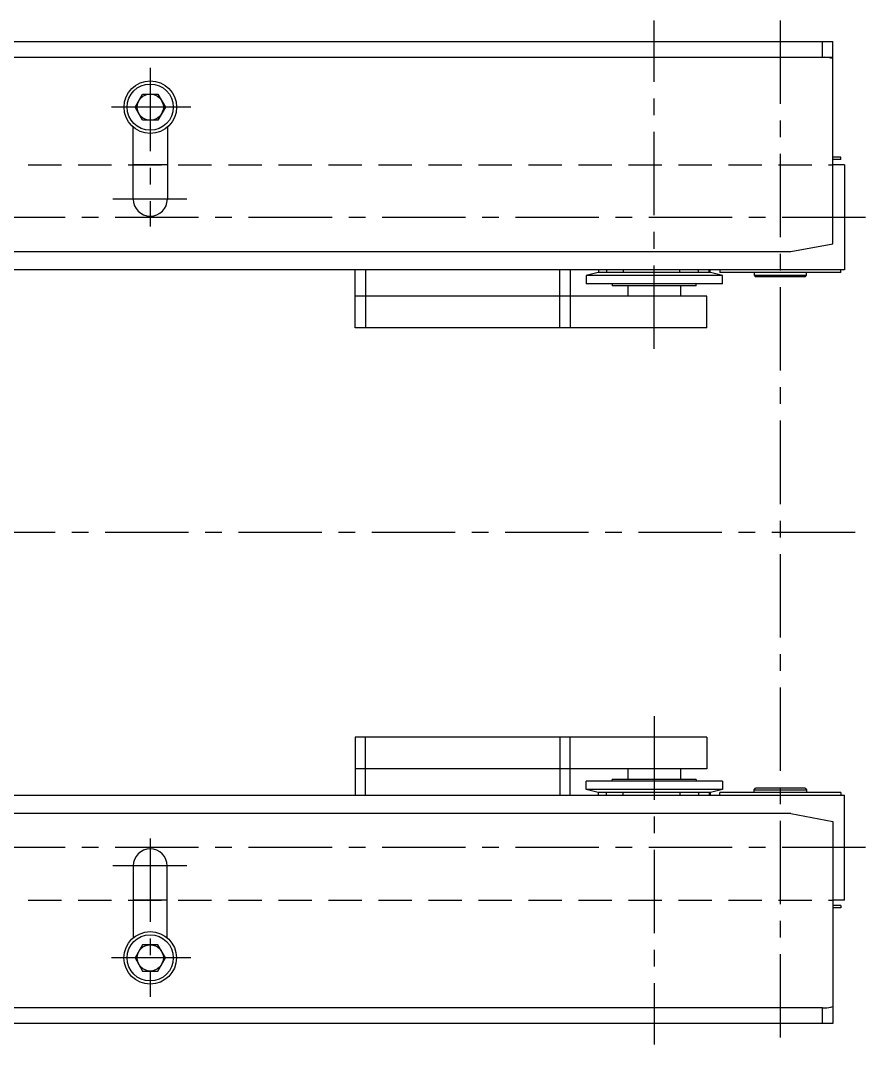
# Model space of a CAD drawing. Extents: x -5 to 1669, y -24 to 976.
# Drawn here: x 1257.1 to 1418, y 768.4 to 963.4 of the extents above; entities that cross this region are included whole.
import ezdxf

# ---------------------------------------------------------------- set-up
doc = ezdxf.new("R2010")
doc.units = 0
doc.header["$LTSCALE"] = 0.5
doc.linetypes.add('CENTER', pattern=[50.8, 31.75, -6.35, 6.35, -6.35])
doc.linetypes.add('DASHED', pattern=[19.05, 12.7, -6.35])
for name, color, linetype in [('MSM_CENTER', 1, 'CENTER'), ('MSM_CONTINUOUS', 7, 'CONTINUOUS'), ('MSM_DASHED', 4, 'DASHED')]:
    doc.layers.add(name, color=color, linetype=linetype)

msp = doc.modelspace()

# ---------------------------------------------------------------- linework, layer by layer
at = {"layer": 'MSM_CENTER'}
for p, q in [((1377.78, 900.88), (1377.78, 963.38)), ((1401.78, 963.38), (1401.78, 768.38)), ((1281.78, 954.37), (1281.78, 924.13)), ((1289.53, 946.88), (1274.38, 946.88)), ((1288.78, 929.38), (1274.64, 929.38)), ((1418, 925.88), (385.6, 925.88)), ((1416.05, 865.88), (383.65, 865.88)), ((1377.78, 830.88), (1377.78, 768.38)), ((1281.78, 807.63), (1281.78, 777.48)), ((1418, 805.88), (385.6, 805.88)), ((1288.78, 802.38), (1274.63, 802.38)), ((1289.53, 784.88), (1274.38, 784.88))]:
    msp.add_line(p, q, dxfattribs=at)
at = {"layer": 'MSM_CONTINUOUS'}
for p, q in [((391.78, 959.38), (1411.8, 959.38)), ((1409.78, 956.38), (1409.78, 959.38)), ((1411.78, 921.38), (1411.78, 959.38)), ((393.3, 956.38), (1411.8, 956.38)), ((1278.9, 946.88), (1280.34, 949.38)), ((1280.34, 949.38), (1283.23, 949.38)), ((1283.23, 949.38), (1284.67, 946.88)), ((1280.34, 944.38), (1278.9, 946.88)), ((1284.67, 946.88), (1283.23, 944.38)), ((1283.23, 944.38), (1280.34, 944.38)), ((1278.54, 929.38), (1278.54, 943.08)), ((1285.04, 943.08), (1285.04, 929.38)), ((1413.28, 937.38), (1411.78, 937.38)), ((1413.28, 936.88), (1411.78, 936.88)), ((1413.28, 936.88), (1413.28, 937.38)), ((1285.04, 935.88), (1278.54, 935.88)), ((1413.98, 935.88), (1411.78, 935.88)), ((1413.98, 935.88), (1413.98, 915.88)), ((1403.78, 919.38), (1411.78, 920.88)), ((1411.78, 920.88), (1411.78, 921.38)), ((399.8, 919.38), (1403.8, 919.38)), ((1413.98, 915.88), (389.58, 915.88)), ((1320.78, 904.88), (1320.78, 915.88)), ((1322.78, 915.88), (1322.78, 904.88)), ((1359.78, 904.88), (1359.78, 915.88)), ((1361.78, 915.88), (1361.78, 904.88)), ((1367.06, 915.38), (1364.78, 914.85)), ((1364.78, 914.85), (1364.78, 913.21)), ((1390.78, 914.85), (1364.78, 914.85)), ((1388.51, 915.38), (1367.06, 915.38)), ((1367.13, 915.88), (1367.13, 915.38)), ((1368.65, 915.88), (1368.65, 915.38)), ((1371.87, 915.88), (1371.87, 915.38)), ((1382.64, 915.38), (1382.64, 915.88)), ((1386.21, 915.38), (1386.21, 915.88)), ((1388.22, 915.38), (1388.22, 915.88)), ((1388.44, 915.38), (1388.44, 915.88)), ((1390.78, 914.85), (1388.51, 915.38)), ((1390.28, 915.88), (1390.28, 915.38)), ((1413.28, 915.38), (1390.28, 915.38)), ((1390.78, 913.21), (1390.78, 914.85)), ((1396.78, 915.38), (1396.78, 914.88)), ((1396.78, 914.88), (1397.08, 914.58)), ((1396.78, 914.88), (1406.78, 914.88)), ((1406.48, 914.58), (1397.08, 914.58)), ((1406.48, 914.58), (1406.78, 914.88)), ((1406.78, 914.88), (1406.78, 915.38)), ((1413.28, 915.38), (1413.28, 915.88)), ((1390.78, 913.21), (1364.78, 913.21)), ((1369.78, 913.21), (1369.78, 912.88)), ((1385.78, 912.88), (1369.78, 912.88)), ((1372.78, 910.88), (1372.78, 912.88)), ((1382.78, 912.88), (1382.78, 910.88)), ((1385.78, 912.88), (1385.78, 913.21)), ((1387.78, 910.88), (1320.78, 910.88)), ((1359.78, 910.88), (1322.78, 910.88)), ((1387.78, 904.88), (1387.78, 910.88)), ((1387.78, 904.88), (1320.78, 904.88)), ((1387.78, 826.88), (1320.78, 826.88)), ((1320.78, 826.88), (1320.78, 815.88)), ((1322.78, 815.88), (1322.78, 826.88)), ((1359.78, 826.88), (1359.78, 815.88)), ((1361.78, 815.88), (1361.78, 826.88)), ((1387.78, 826.88), (1387.78, 820.88)), ((1387.78, 820.88), (1320.78, 820.88)), ((1359.78, 820.88), (1322.78, 820.88)), ((1372.78, 818.88), (1372.78, 820.88)), ((1382.78, 820.88), (1382.78, 818.88)), ((1364.78, 816.92), (1364.78, 818.56)), ((1390.78, 818.56), (1364.78, 818.56)), ((1369.78, 818.56), (1369.78, 818.88)), ((1385.78, 818.88), (1369.78, 818.88)), ((1385.78, 818.88), (1385.78, 818.56)), ((1390.78, 818.56), (1390.78, 816.92)), ((1396.78, 816.88), (1397.08, 817.18)), ((1406.48, 817.18), (1397.08, 817.18)), ((1406.48, 817.18), (1406.78, 816.88)), ((389.6, 815.88), (1413.98, 815.88)), ((1367.06, 816.38), (1364.78, 816.92)), ((1390.78, 816.92), (1364.78, 816.92)), ((1388.51, 816.38), (1367.06, 816.38)), ((1367.13, 815.88), (1367.13, 816.38)), ((1368.65, 815.88), (1368.65, 816.38)), ((1371.87, 815.88), (1371.87, 816.38)), ((1382.64, 816.38), (1382.64, 815.88)), ((1386.21, 816.38), (1386.21, 815.88)), ((1388.22, 816.38), (1388.22, 815.88)), ((1388.44, 816.38), (1388.44, 815.88)), ((1390.78, 816.92), (1388.51, 816.38)), ((1390.28, 815.88), (1390.28, 816.38)), ((1413.28, 816.38), (1390.28, 816.38)), ((1396.78, 816.38), (1396.78, 816.88)), ((1396.78, 816.88), (1406.78, 816.88)), ((1406.78, 816.88), (1406.78, 816.38)), ((1413.28, 816.38), (1413.28, 815.88)), ((1413.98, 795.88), (1413.98, 815.88)), ((1403.78, 812.38), (399.8, 812.38)), ((1403.78, 812.38), (1411.78, 810.88)), ((1411.78, 810.88), (1411.78, 772.38)), ((1278.53, 802.38), (1278.53, 788.68)), ((1285.03, 788.68), (1285.03, 802.38)), ((1285.03, 795.88), (1278.53, 795.88)), ((1413.98, 795.88), (1411.78, 795.88)), ((1413.28, 794.88), (1411.78, 794.88)), ((1413.28, 794.38), (1411.78, 794.38)), ((1413.28, 794.88), (1413.28, 794.38)), ((1280.34, 787.38), (1278.9, 784.88)), ((1283.23, 787.38), (1280.34, 787.38)), ((1284.67, 784.88), (1283.23, 787.38)), ((1278.9, 784.88), (1280.34, 782.38)), ((1283.23, 782.38), (1284.67, 784.88)), ((1280.34, 782.38), (1283.23, 782.38)), ((1409.78, 775.38), (393.8, 775.38)), ((1409.78, 772.38), (1409.78, 775.38)), ((1409.78, 775.38), (1410.28, 775.38)), ((1411.8, 772.38), (391.8, 772.38))]:
    msp.add_line(p, q, dxfattribs=at)
for centre, radius in [((1281.8, 946.88), 5), ((1281.78, 946.88), 4.4), ((1281.78, 946.88), 2.5), ((1281.78, 784.88), 5), ((1281.78, 784.88), 4.4), ((1281.78, 784.88), 2.5)]:
    msp.add_circle(centre, radius, dxfattribs=at)
for centre, radius, start, end in [((1410.28, 951.88), 4.5, 70.5288, 90), ((1281.79, 929.38), 3.25, 180.008, 0.008), ((1281.78, 802.38), 3.25, 0.008, 180.008), ((1410.28, 779.88), 4.5, 270, 289.4712)]:
    msp.add_arc(centre, radius, start, end, dxfattribs=at)
at = {"layer": 'MSM_DASHED'}
for p, q in [((391.78, 935.88), (1411.78, 935.88)), ((391.78, 795.88), (1411.78, 795.88))]:
    msp.add_line(p, q, dxfattribs=at)

doc.saveas('drawing.dxf')
